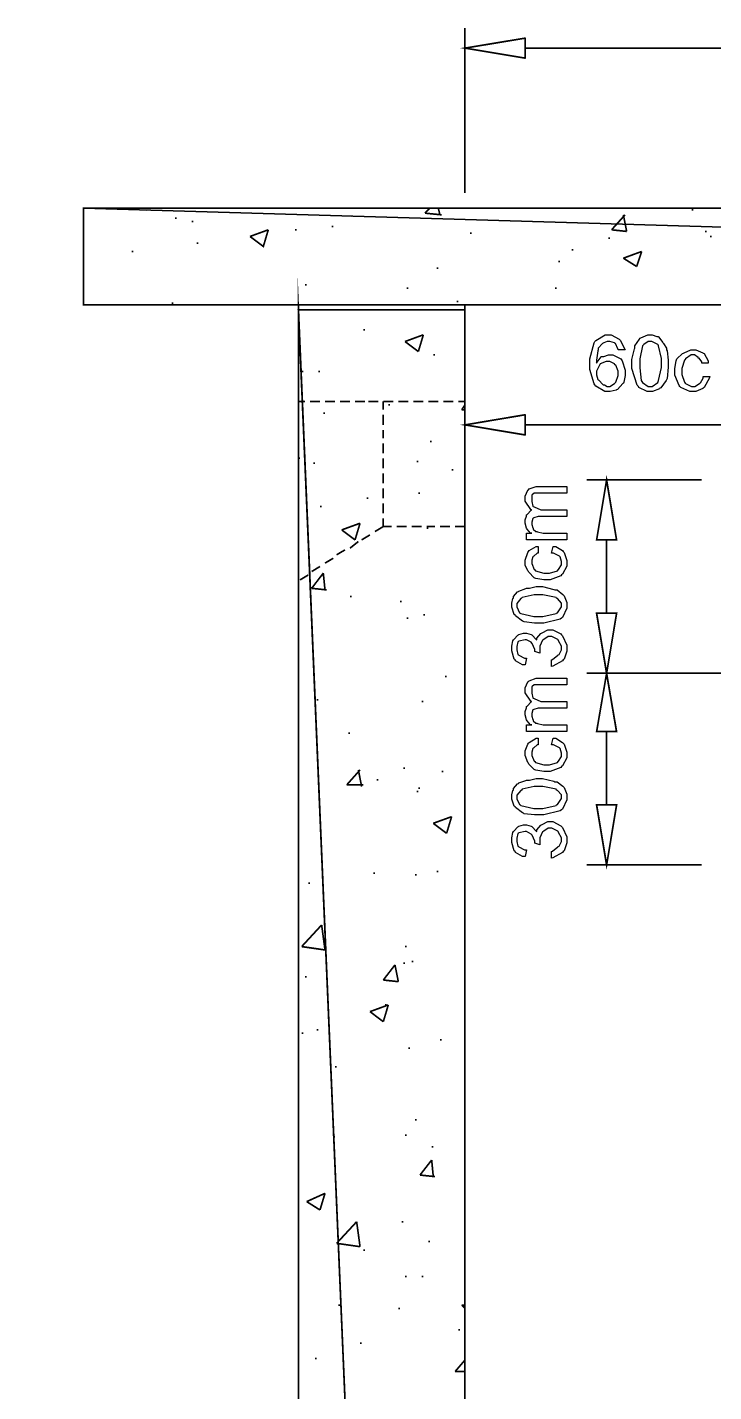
# Model space of a CAD drawing. Extents: x 219 to 1226, y 175 to 465.
# Drawn here: x 682.96 to 700.43, y 429.65 to 464.34 of the extents above; entities that cross this region are included whole.
import ezdxf

# ---------------------------------------------------------------- set-up
doc = ezdxf.new("R2010")
doc.units = 0
doc.header["$MEASUREMENT"] = 0
for name, color, linetype in [('C00-00-00-BLACK', 7, 'Continuous'), ('C00-7E-FF', 150, 'Continuous'), ('C93-95-97', 253, 'Continuous'), ('CFF-7E-00', 30, 'Continuous')]:
    doc.layers.add(name, color=color, linetype=linetype)

msp = doc.modelspace()

# ---------------------------------------------------------------- linework, layer by layer
at = {"layer": 'C00-00-00-BLACK', "const_width": 0.0423}
for points in [[(684.384, 459.741), (767.257, 459.741)], [(767.257, 459.741), (767.257, 457.283), (684.384, 457.283), (684.384, 459.741)], [(693.078, 459.614), (693.205, 459.741)], [(693.459, 459.572), (693.416, 459.741)], [(699.865, 459.699), (699.906, 459.699)], [(686.717, 459.488), (686.76, 459.488)], [(687.14, 459.402), (687.183, 459.402)], [(693.078, 459.614), (693.501, 459.572)], [(697.827, 459.191), (698.169, 459.572)], [(698.211, 459.149), (698.126, 459.572)], [(688.625, 459.022), (689.09, 459.191)], [(688.625, 459.022), (688.964, 458.767), (689.09, 459.191)], [(689.771, 459.191), (689.812, 459.191)], [(690.702, 459.276), (690.744, 459.276)], [(694.223, 459.106), (694.266, 459.106)], [(697.827, 459.191), (698.211, 459.149)], [(700.203, 459.149), (700.245, 459.149)], [(700.329, 459.022), (700.372, 459.022)], [(687.267, 458.852), (687.31, 458.852)], [(696.811, 458.683), (696.854, 458.683)], [(697.743, 458.979), (697.784, 458.979)], [(685.613, 458.64), (685.656, 458.64)], [(696.47, 458.384), (696.512, 458.384)], [(698.126, 458.469), (698.592, 458.64)], [(698.126, 458.469), (698.465, 458.257)], [(698.465, 458.257), (698.592, 458.64)], [(693.374, 458.214), (693.416, 458.214)], [(690.024, 457.791), (690.067, 457.791)], [(692.612, 457.707), (692.655, 457.707)], [(696.386, 457.707), (696.427, 457.707)], [(686.633, 457.325), (686.674, 457.325)], [(689.855, 457.283), (689.855, 358.052)], [(693.884, 457.368), (693.927, 457.368)], [(694.096, 358.052), (694.096, 457.283)], [(692.228, 457.156), (692.271, 457.156)], [(691.508, 456.649), (691.551, 456.649)], [(692.57, 456.35), (693.036, 456.521)], [(692.57, 456.35), (692.909, 456.095)], [(692.909, 456.095), (693.036, 456.521)], [(693.289, 456.011), (693.332, 456.011)], [(689.94, 455.588), (689.982, 455.588)], [(690.363, 455.588), (690.406, 455.588)], [(689.855, 454.826), (690.024, 454.826)], [(690.151, 454.826), (690.406, 454.826)], [(690.49, 454.529), (690.533, 454.529)], [(690.533, 454.826), (690.787, 454.826)], [(690.916, 454.826), (691.169, 454.826)], [(691.298, 454.826), (691.551, 454.826)], [(691.635, 454.826), (691.89, 454.826)], [(692.017, 454.826), (692.271, 454.826)], [(692.017, 454.826), (692.017, 454.614)], [(692.017, 454.487), (692.017, 454.23)], [(692.144, 454.74), (692.187, 454.74)], [(692.4, 454.826), (692.655, 454.826)], [(692.782, 454.826), (693.036, 454.826)], [(693.162, 454.826), (693.416, 454.826)], [(693.544, 454.826), (693.8, 454.826)], [(693.927, 454.826), (694.096, 454.826)], [(694.011, 454.614), (694.096, 454.74)], [(694.011, 454.614), (694.096, 454.614)], [(692.017, 454.103), (692.017, 453.891)], [(693.205, 453.806), (693.248, 453.806)], [(692.017, 453.764), (692.017, 453.51)], [(689.855, 453.383), (689.898, 453.383)], [(690.237, 453.256), (690.278, 453.256)], [(692.017, 453.383), (692.017, 453.129)], [(692.866, 453.299), (692.909, 453.299)], [(692.017, 453.002), (692.017, 452.748)], [(693.755, 453.087), (693.8, 453.087)], [(692.017, 452.621), (692.017, 452.365)], [(692.909, 452.494), (692.951, 452.494)], [(690.406, 452.152), (690.448, 452.152)], [(691.594, 452.365), (691.635, 452.365)], [(692.017, 452.238), (692.017, 451.984)], [(690.959, 451.56), (691.425, 451.729)], [(691.298, 451.306), (691.425, 451.729)], [(692.017, 451.856), (692.017, 451.645), (692.228, 451.645)], [(690.959, 451.56), (691.298, 451.306)], [(691.678, 451.433), (691.466, 451.306)], [(692.017, 451.645), (691.805, 451.518)], [(692.358, 451.645), (692.612, 451.645)], [(692.739, 451.645), (692.993, 451.645)], [(693.12, 451.645), (693.332, 451.645)], [(693.12, 451.603), (693.162, 451.603)], [(693.459, 451.645), (693.713, 451.645)], [(693.843, 451.645), (694.096, 451.645)], [(691.043, 451.053), (690.829, 450.926)], [(691.382, 451.264), (691.169, 451.094)], [(690.744, 450.84), (690.533, 450.714)], [(690.109, 450.414), (689.898, 450.288)], [(690.406, 450.63), (690.194, 450.501)], [(690.194, 450.075), (690.49, 450.46)], [(690.533, 450.034), (690.49, 450.46)], [(690.194, 450.075), (690.574, 450.034)], [(691.169, 449.865), (691.212, 449.865)], [(692.443, 449.738), (692.486, 449.738)], [(692.612, 449.313), (692.655, 449.313)], [(693.036, 449.399), (693.078, 449.399)], [(693.585, 447.829), (693.628, 447.829)], [(690.321, 447.237), (690.363, 447.237)], [(692.993, 447.194), (693.036, 447.194)], [(691.128, 446.391), (691.169, 446.391)], [(692.527, 445.499), (692.57, 445.499)], [(691.086, 445.075), (691.425, 445.457)], [(691.466, 445.033), (691.382, 445.457)], [(691.848, 445.203), (691.89, 445.203)], [(693.501, 445.414), (693.544, 445.414)], [(691.086, 445.075), (691.508, 445.075)], [(692.866, 444.907), (692.909, 444.907)], [(692.909, 444.991), (692.951, 444.991)], [(693.289, 444.099), (693.755, 444.268)], [(693.289, 444.099), (693.628, 443.845)], [(693.628, 443.845), (693.755, 444.268)], [(691.762, 442.828), (691.805, 442.828)], [(692.823, 442.787), (692.866, 442.787)], [(693.374, 442.871), (693.416, 442.871)], [(690.109, 442.575), (690.151, 442.575)], [(689.94, 440.964), (690.448, 441.514)], [(690.448, 441.514), (690.533, 440.879), (689.94, 440.964)], [(692.57, 440.964), (692.612, 440.964)], [(692.017, 440.114), (692.314, 440.498)], [(692.4, 440.072), (692.314, 440.498)], [(692.527, 440.541), (692.57, 440.541)], [(692.739, 440.582), (692.782, 440.582)], [(690.024, 440.199), (690.067, 440.199)], [(692.017, 440.114), (692.4, 440.072)], [(691.678, 439.31), (692.144, 439.48)], [(691.678, 439.31), (692.017, 439.055)], [(692.017, 439.055), (692.144, 439.48)], [(692.06, 439.48), (692.101, 439.48)], [(689.94, 438.759), (689.982, 438.759)], [(690.321, 438.844), (690.363, 438.844)], [(693.459, 438.591), (693.501, 438.591)], [(692.655, 438.379), (692.697, 438.379)], [(690.787, 437.91), (690.829, 437.91)], [(692.823, 436.556), (692.866, 436.556)], [(690.744, 436.13), (690.787, 436.13)], [(692.57, 436.172), (692.612, 436.172)], [(693.248, 435.876), (693.289, 435.876)], [(692.951, 435.155), (693.248, 435.537)], [(693.289, 435.114), (693.248, 435.537)], [(692.951, 435.155), (693.332, 435.114)], [(690.067, 434.479), (690.533, 434.69)], [(690.067, 434.479), (690.406, 434.267)], [(690.406, 434.267), (690.533, 434.69)], [(690.829, 433.418), (691.339, 433.968)], [(691.425, 433.334), (691.339, 433.968)], [(692.486, 433.968), (692.527, 433.968)], [(690.829, 433.418), (691.425, 433.334)], [(693.162, 433.461), (693.205, 433.461)], [(691.508, 433.248), (691.551, 433.248)], [(692.57, 432.572), (692.612, 432.572)], [(692.993, 432.572), (693.036, 432.572)], [(690.871, 431.848), (690.916, 431.848)], [(692.4, 431.764), (692.443, 431.764)], [(694.011, 431.848), (694.096, 431.848)], [(694.011, 431.848), (694.096, 431.764)], [(693.927, 431.215), (693.97, 431.215)], [(691.425, 430.876), (691.466, 430.876)], [(690.278, 430.494), (690.321, 430.494)], [(693.843, 430.156), (694.096, 430.452)], [(693.843, 430.156), (694.096, 430.156)]]:
    msp.add_lwpolyline(points, dxfattribs=at)
at = {"layer": 'C00-7E-FF', "const_width": 0.0423}
for points in [[(694.096, 460.123), (694.096, 464.319)], [(695.623, 463.811), (722.214, 463.811)], [(694.096, 452.579), (694.096, 454.699)], [(695.623, 454.23), (703.469, 454.23)], [(700.119, 452.833), (697.192, 452.833)], [(697.7, 451.306), (697.7, 449.44)], [(704.487, 447.915), (697.192, 447.915)], [(704.487, 447.915), (697.192, 447.915)], [(697.7, 446.432), (697.7, 444.568)], [(700.119, 443.041), (697.192, 443.041)]]:
    msp.add_lwpolyline(points, dxfattribs=at)
for points in [[(695.623, 464.064), (695.623, 463.557), (694.096, 463.811), (695.623, 464.064)], [(695.623, 454.487), (695.623, 453.975), (694.096, 454.23), (695.623, 454.487)], [(697.446, 451.306), (697.954, 451.306), (697.7, 452.833), (697.446, 451.306)], [(697.446, 449.44), (697.954, 449.44), (697.7, 447.915), (697.446, 449.44)], [(697.446, 446.432), (697.954, 446.432), (697.7, 447.915), (697.446, 446.432)], [(697.446, 444.568), (697.954, 444.568), (697.7, 443.041), (697.446, 444.568)]]:
    msp.add_lwpolyline(points, close=True, dxfattribs=at)
at = {"layer": 'C00-7E-FF'}
for points in [[(695.623, 464.064), (695.623, 463.557), (694.096, 463.811), (695.623, 464.064)], [(695.623, 454.487), (695.623, 453.975), (694.096, 454.23), (695.623, 454.487)], [(697.446, 451.306), (697.954, 451.306), (697.7, 452.833), (697.446, 451.306)], [(697.446, 449.44), (697.954, 449.44), (697.7, 447.915), (697.446, 449.44)], [(697.446, 446.432), (697.954, 446.432), (697.7, 447.915), (697.446, 446.432)], [(697.446, 444.568), (697.954, 444.568), (697.7, 443.041), (697.446, 444.568)]]:
    msp.add_lwpolyline(points, close=True, dxfattribs=at)
at = {"layer": 'C93-95-97', "const_width": 0.0423}
for points in [[(684.384, 459.741), (767.257, 459.741), (767.257, 457.283), (684.384, 459.741)], [(684.384, 459.741), (767.257, 459.741), (767.299, 459.741), (684.384, 459.741)], [(767.257, 457.283), (684.384, 457.283), (684.384, 459.741), (767.257, 457.283)], [(689.855, 457.156), (694.096, 358.052), (689.855, 358.052), (689.855, 457.156)], [(767.257, 457.283), (767.299, 457.283), (684.384, 457.283), (767.257, 457.283)], [(694.096, 457.156), (689.855, 457.156), (694.096, 358.052), (694.096, 457.156)], [(694.096, 457.156), (689.855, 457.156), (689.898, 457.156), (694.096, 457.156)]]:
    msp.add_lwpolyline(points, close=True, dxfattribs=at)
at = {"layer": 'C93-95-97'}
for points in [[(684.384, 459.741), (767.257, 459.741), (767.299, 459.741), (684.384, 459.741)], [(767.257, 457.283), (684.384, 457.283), (684.384, 459.741), (767.257, 457.283)], [(684.384, 459.741), (767.257, 459.741), (767.257, 457.283), (684.384, 459.741)], [(767.257, 457.283), (767.299, 457.283), (684.384, 457.283), (767.257, 457.283)], [(694.096, 457.156), (689.855, 457.156), (689.898, 457.156), (694.096, 457.156)], [(694.096, 457.156), (689.855, 457.156), (694.096, 358.052), (694.096, 457.156)], [(689.855, 457.156), (694.096, 358.052), (689.855, 358.052), (689.855, 457.156)]]:
    msp.add_lwpolyline(points, close=True, dxfattribs=at)
at = {"layer": 'CFF-7E-00'}
for points in [[(698.169, 456.138), (697.996, 456.138), (697.985, 456.16), (697.922, 456.297), (697.912, 456.307), (697.901, 456.318), (697.782, 456.35), (697.743, 456.35), (697.711, 456.35), (697.626, 456.318), (697.616, 456.307), (697.594, 456.297), (697.488, 456.177), (697.488, 456.138), (697.477, 456.117), (697.446, 455.879), (697.446, 455.799), (697.456, 455.821), (697.562, 455.958), (697.573, 455.968), (697.626, 455.968), (697.744, 456.011), (697.784, 456.011), (697.857, 456.011), (698.059, 455.906), (698.08, 455.884), (698.092, 455.863), (698.169, 455.625), (698.169, 455.545), (698.169, 455.482), (698.136, 455.313), (698.126, 455.292), (698.114, 455.282), (697.975, 455.133), (697.954, 455.122), (697.943, 455.112), (697.793, 455.079), (697.743, 455.079), (697.657, 455.079), (697.425, 455.217), (697.404, 455.249), (697.382, 455.271), (697.277, 455.636), (697.277, 455.757), (697.277, 455.906), (697.382, 456.318), (697.404, 456.35), (697.425, 456.372), (697.663, 456.521), (697.743, 456.521), (697.816, 456.521), (698.017, 456.413), (698.039, 456.391), (698.049, 456.381), (698.158, 456.169), (698.169, 456.138)], [(698.338, 455.799), (698.338, 455.895), (698.411, 456.16), (698.422, 456.18), (698.422, 456.244), (698.538, 456.413), (698.549, 456.434), (698.57, 456.445), (698.745, 456.521), (698.804, 456.521), (698.856, 456.521), (698.975, 456.477), (699.015, 456.477), (699.024, 456.467), (699.131, 456.329), (699.142, 456.307), (699.151, 456.297), (699.227, 456.177), (699.227, 456.138), (699.237, 456.117), (699.27, 455.879), (699.27, 455.799), (699.27, 455.694), (699.237, 455.407), (699.227, 455.376), (699.216, 455.355), (699.078, 455.175), (699.058, 455.163), (699.047, 455.143), (698.865, 455.079), (698.804, 455.079), (698.729, 455.079), (698.517, 455.185), (698.508, 455.206), (698.474, 455.238), (698.338, 455.66), (698.338, 455.799)], [(698.549, 455.799), (698.549, 455.683), (698.581, 455.355), (698.592, 455.333), (698.612, 455.312), (698.756, 455.206), (698.804, 455.206), (698.856, 455.206), (699.004, 455.312), (699.015, 455.333), (699.024, 455.355), (699.1, 455.688), (699.1, 455.799), (699.1, 455.916), (699.024, 456.244), (699.015, 456.264), (699.004, 456.276), (698.854, 456.35), (698.804, 456.35), (698.761, 456.35), (698.644, 456.276), (698.635, 456.264), (698.612, 456.244), (698.549, 455.91), (698.549, 455.799)], [(700.161, 455.46), (700.329, 455.46), (700.318, 455.428), (700.182, 455.185), (700.161, 455.163), (700.15, 455.154), (699.967, 455.079), (699.906, 455.079), (699.821, 455.079), (699.588, 455.185), (699.567, 455.206), (699.545, 455.228), (699.438, 455.498), (699.438, 455.588), (699.438, 455.662), (699.47, 455.863), (699.481, 455.884), (699.49, 455.906), (699.631, 456.044), (699.653, 456.054), (699.674, 456.065), (699.847, 456.138), (699.906, 456.138), (699.97, 456.138), (700.15, 456.065), (700.161, 456.054), (700.182, 456.044), (700.288, 455.861), (700.288, 455.799), (700.119, 455.799), (700.119, 455.83), (700.054, 455.925), (700.033, 455.925), (700.033, 455.947), (699.938, 456.011), (699.906, 456.011), (699.853, 456.011), (699.705, 455.906), (699.695, 455.884), (699.684, 455.874), (699.61, 455.66), (699.61, 455.588), (699.61, 455.515), (699.684, 455.313), (699.695, 455.292), (699.705, 455.282), (699.856, 455.206), (699.906, 455.206), (699.948, 455.206), (700.065, 455.282), (700.076, 455.292), (700.086, 455.303), (700.161, 455.421), (700.161, 455.46)], [(697.446, 455.545), (697.446, 455.504), (697.477, 455.387), (697.488, 455.376), (697.498, 455.366), (697.605, 455.26), (697.616, 455.249), (697.648, 455.249), (697.718, 455.206), (697.743, 455.206), (697.784, 455.206), (697.901, 455.282), (697.912, 455.292), (697.933, 455.313), (697.996, 455.487), (697.996, 455.545), (697.996, 455.599), (697.933, 455.748), (697.912, 455.757), (697.901, 455.779), (697.782, 455.841), (697.743, 455.841), (697.689, 455.841), (697.54, 455.779), (697.531, 455.757), (697.519, 455.748), (697.446, 455.596), (697.446, 455.545)], [(696.684, 451.306), (695.665, 451.306), (695.665, 451.476), (695.793, 451.476), (695.76, 451.476), (695.674, 451.582), (695.665, 451.603), (695.665, 451.603), (695.623, 451.731), (695.623, 451.772), (695.623, 451.815), (695.665, 451.91), (695.665, 451.941), (695.674, 451.953), (695.782, 452.059), (695.793, 452.068), (695.771, 452.079), (695.623, 452.294), (695.623, 452.365), (695.623, 452.418), (695.696, 452.57), (695.708, 452.579), (695.728, 452.602), (695.903, 452.663), (695.962, 452.663), (696.684, 452.663), (696.684, 452.494), (696.047, 452.494), (696.004, 452.494), (695.909, 452.494), (695.877, 452.494), (695.855, 452.494), (695.808, 452.451), (695.793, 452.451), (695.793, 452.42), (695.793, 452.347), (695.793, 452.322), (695.793, 452.28), (695.823, 452.163), (695.834, 452.152), (695.855, 452.143), (696.03, 452.068), (696.089, 452.068), (696.684, 452.068), (696.684, 451.899), (696.004, 451.899), (695.961, 451.899), (695.844, 451.867), (695.834, 451.856), (695.823, 451.846), (695.793, 451.76), (695.793, 451.729), (695.793, 451.698), (695.823, 451.614), (695.834, 451.603), (695.834, 451.582), (695.898, 451.518), (695.92, 451.518), (695.94, 451.509), (696.082, 451.476), (696.131, 451.476), (696.684, 451.476), (696.684, 451.306)], [(696.3, 450.967), (696.343, 451.137), (696.406, 451.137), (696.574, 451.032), (696.596, 451.01), (696.618, 450.989), (696.684, 450.782), (696.684, 450.714), (696.684, 450.639), (696.576, 450.437), (696.555, 450.414), (696.533, 450.394), (696.263, 450.288), (696.173, 450.288), (696.099, 450.288), (695.898, 450.321), (695.877, 450.331), (695.855, 450.341), (695.717, 450.481), (695.708, 450.501), (695.696, 450.523), (695.623, 450.667), (695.623, 450.714), (695.623, 450.788), (695.696, 450.989), (695.708, 451.01), (695.728, 451.032), (695.903, 451.137), (695.962, 451.137), (695.962, 450.967), (695.929, 450.967), (695.844, 450.894), (695.834, 450.883), (695.823, 450.873), (695.793, 450.787), (695.793, 450.756), (695.793, 450.704), (695.855, 450.555), (695.877, 450.544), (695.887, 450.523), (696.102, 450.46), (696.173, 450.46), (696.246, 450.46), (696.447, 450.523), (696.47, 450.544), (696.479, 450.555), (696.555, 450.675), (696.555, 450.714), (696.555, 450.756), (696.522, 450.873), (696.512, 450.883), (696.501, 450.894), (696.35, 450.967), (696.3, 450.967)], [(695.962, 449.187), (695.866, 449.187), (695.601, 449.22), (695.581, 449.23), (695.559, 449.24), (695.378, 449.378), (695.369, 449.399), (695.346, 449.41), (695.285, 449.592), (695.285, 449.652), (695.285, 449.695), (695.316, 449.812), (695.327, 449.822), (695.327, 449.865), (695.432, 449.982), (695.454, 449.991), (695.463, 450.002), (695.643, 450.066), (695.665, 450.075), (695.739, 450.075), (695.906, 450.118), (695.962, 450.118), (696.067, 450.118), (696.354, 450.045), (696.386, 450.034), (696.438, 450.034), (696.585, 449.917), (696.596, 449.906), (696.618, 449.885), (696.684, 449.712), (696.684, 449.652), (696.684, 449.569), (696.576, 449.336), (696.555, 449.313), (696.522, 449.293), (696.102, 449.187), (695.962, 449.187)], [(695.962, 449.356), (696.078, 449.356), (696.416, 449.431), (696.427, 449.44), (696.447, 449.451), (696.555, 449.603), (696.555, 449.652), (696.555, 449.695), (696.447, 449.812), (696.427, 449.822), (696.416, 449.844), (696.076, 449.906), (695.962, 449.906), (695.856, 449.906), (695.548, 449.844), (695.538, 449.822), (695.516, 449.812), (695.411, 449.692), (695.411, 449.652), (695.411, 449.6), (695.486, 449.451), (695.497, 449.44), (695.517, 449.431), (695.851, 449.356), (695.962, 449.356)], [(696.3, 448.084), (696.3, 448.252), (696.321, 448.264), (696.459, 448.371), (696.47, 448.381), (696.49, 448.392), (696.555, 448.512), (696.555, 448.551), (696.555, 448.605), (696.479, 448.743), (696.47, 448.764), (696.459, 448.775), (696.308, 448.848), (696.259, 448.848), (696.216, 448.848), (696.099, 448.775), (696.089, 448.764), (696.067, 448.754), (696.004, 448.603), (696.004, 448.551), (696.004, 448.52), (696.004, 448.449), (696.004, 448.425), (695.877, 448.467), (695.877, 448.467), (695.877, 448.467), (695.877, 448.467), (695.877, 448.521), (695.802, 448.67), (695.793, 448.68), (695.782, 448.702), (695.662, 448.764), (695.623, 448.764), (695.623, 448.764), (695.463, 448.732), (695.454, 448.721), (695.443, 448.711), (695.411, 448.591), (695.411, 448.551), (695.411, 448.509), (695.443, 448.392), (695.454, 448.381), (695.463, 448.371), (695.614, 448.295), (695.665, 448.295), (695.623, 448.126), (695.559, 448.126), (695.378, 448.232), (695.369, 448.252), (695.346, 448.275), (695.285, 448.483), (695.285, 448.551), (695.285, 448.605), (695.316, 448.743), (695.327, 448.764), (695.337, 448.775), (695.443, 448.881), (695.454, 448.89), (695.463, 448.901), (695.583, 448.933), (695.623, 448.933), (695.665, 448.933), (695.782, 448.901), (695.793, 448.89), (695.802, 448.881), (695.909, 448.775), (695.92, 448.764), (695.92, 448.807), (696.024, 448.924), (696.047, 448.933), (696.056, 448.944), (696.208, 449.017), (696.259, 449.017), (696.332, 449.017), (696.533, 448.913), (696.555, 448.89), (696.576, 448.87), (696.684, 448.632), (696.684, 448.551), (696.684, 448.477), (696.618, 448.275), (696.596, 448.252), (696.574, 448.232), (696.332, 448.095), (696.3, 448.084)], [(696.684, 446.432), (695.665, 446.432), (695.665, 446.602), (695.793, 446.602), (695.76, 446.602), (695.674, 446.708), (695.665, 446.728), (695.665, 446.728), (695.623, 446.856), (695.623, 446.898), (695.623, 446.941), (695.665, 447.036), (695.665, 447.067), (695.674, 447.078), (695.782, 447.184), (695.793, 447.194), (695.771, 447.205), (695.623, 447.42), (695.623, 447.49), (695.623, 447.544), (695.696, 447.693), (695.708, 447.703), (695.728, 447.725), (695.903, 447.787), (695.962, 447.787), (696.684, 447.787), (696.684, 447.619), (696.047, 447.619), (696.004, 447.619), (695.909, 447.619), (695.877, 447.619), (695.855, 447.619), (695.808, 447.576), (695.793, 447.576), (695.793, 447.544), (695.793, 447.474), (695.793, 447.449), (695.793, 447.408), (695.823, 447.291), (695.834, 447.28), (695.855, 447.27), (696.03, 447.194), (696.089, 447.194), (696.684, 447.194), (696.684, 447.026), (696.004, 447.026), (695.961, 447.026), (695.844, 446.994), (695.834, 446.983), (695.823, 446.983), (695.793, 446.888), (695.793, 446.856), (695.793, 446.825), (695.823, 446.739), (695.834, 446.728), (695.834, 446.708), (695.898, 446.644), (695.92, 446.644), (695.94, 446.635), (696.082, 446.602), (696.131, 446.602), (696.684, 446.602), (696.684, 446.432)], [(696.3, 446.092), (696.343, 446.261), (696.406, 446.261), (696.574, 446.155), (696.596, 446.133), (696.618, 446.112), (696.684, 445.906), (696.684, 445.837), (696.684, 445.764), (696.576, 445.562), (696.555, 445.54), (696.533, 445.52), (696.263, 445.414), (696.173, 445.414), (696.099, 445.414), (695.898, 445.447), (695.877, 445.457), (695.855, 445.467), (695.717, 445.605), (695.708, 445.626), (695.696, 445.648), (695.623, 445.822), (695.623, 445.88), (695.623, 445.943), (695.696, 446.112), (695.708, 446.133), (695.728, 446.155), (695.903, 446.261), (695.962, 446.261), (695.962, 446.092), (695.929, 446.092), (695.844, 446.017), (695.834, 446.006), (695.823, 445.997), (695.793, 445.91), (695.793, 445.88), (695.793, 445.827), (695.855, 445.679), (695.877, 445.669), (695.887, 445.648), (696.102, 445.583), (696.173, 445.583), (696.246, 445.583), (696.447, 445.648), (696.47, 445.669), (696.479, 445.679), (696.555, 445.798), (696.555, 445.837), (696.555, 445.88), (696.522, 445.997), (696.512, 446.006), (696.501, 446.017), (696.35, 446.092), (696.3, 446.092)], [(695.962, 444.311), (695.866, 444.311), (695.601, 444.343), (695.581, 444.353), (695.559, 444.364), (695.378, 444.502), (695.369, 444.522), (695.346, 444.533), (695.285, 444.716), (695.285, 444.777), (695.285, 444.82), (695.316, 444.935), (695.327, 444.945), (695.327, 444.988), (695.432, 445.105), (695.454, 445.115), (695.463, 445.126), (695.643, 445.191), (695.665, 445.2), (695.739, 445.2), (695.906, 445.241), (695.962, 445.241), (696.067, 445.241), (696.354, 445.168), (696.386, 445.157), (696.438, 445.157), (696.585, 445.042), (696.596, 445.031), (696.618, 445.01), (696.684, 444.836), (696.684, 444.777), (696.684, 444.693), (696.576, 444.46), (696.555, 444.438), (696.522, 444.417), (696.102, 444.311), (695.962, 444.311)], [(695.962, 444.479), (696.078, 444.479), (696.416, 444.555), (696.427, 444.565), (696.447, 444.576), (696.555, 444.727), (696.555, 444.777), (696.555, 444.82), (696.447, 444.935), (696.427, 444.945), (696.416, 444.967), (696.076, 445.031), (695.962, 445.031), (695.856, 445.031), (695.548, 444.967), (695.538, 444.945), (695.516, 444.935), (695.411, 444.817), (695.411, 444.777), (695.411, 444.725), (695.486, 444.576), (695.497, 444.565), (695.517, 444.555), (695.851, 444.479), (695.962, 444.479)], [(696.3, 443.21), (696.3, 443.38), (696.321, 443.391), (696.459, 443.497), (696.47, 443.506), (696.49, 443.519), (696.555, 443.639), (696.555, 443.679), (696.555, 443.733), (696.479, 443.869), (696.47, 443.889), (696.459, 443.901), (696.308, 443.975), (696.259, 443.975), (696.216, 443.975), (696.099, 443.901), (696.089, 443.889), (696.067, 443.88), (696.004, 443.73), (696.004, 443.679), (696.004, 443.647), (696.004, 443.577), (696.004, 443.552), (695.877, 443.593), (695.877, 443.593), (695.877, 443.593), (695.877, 443.593), (695.877, 443.647), (695.802, 443.796), (695.793, 443.806), (695.782, 443.827), (695.662, 443.889), (695.623, 443.889), (695.623, 443.889), (695.463, 443.859), (695.454, 443.848), (695.443, 443.839), (695.411, 443.719), (695.411, 443.679), (695.411, 443.636), (695.443, 443.519), (695.454, 443.506), (695.463, 443.497), (695.614, 443.421), (695.665, 443.421), (695.623, 443.253), (695.559, 443.253), (695.378, 443.359), (695.369, 443.38), (695.346, 443.402), (695.285, 443.61), (695.285, 443.679), (695.285, 443.733), (695.316, 443.869), (695.327, 443.889), (695.337, 443.901), (695.443, 444.007), (695.454, 444.016), (695.463, 444.027), (695.583, 444.059), (695.623, 444.059), (695.665, 444.059), (695.782, 444.027), (695.793, 444.016), (695.802, 444.007), (695.909, 443.901), (695.92, 443.889), (695.92, 443.932), (696.024, 444.049), (696.047, 444.059), (696.056, 444.07), (696.208, 444.145), (696.259, 444.145), (696.332, 444.145), (696.533, 444.038), (696.555, 444.016), (696.576, 443.996), (696.684, 443.759), (696.684, 443.679), (696.684, 443.604), (696.618, 443.402), (696.596, 443.38), (696.574, 443.359), (696.332, 443.221), (696.3, 443.21)]]:
    msp.add_lwpolyline(points, close=True, dxfattribs=at)

doc.saveas('drawing.dxf')
